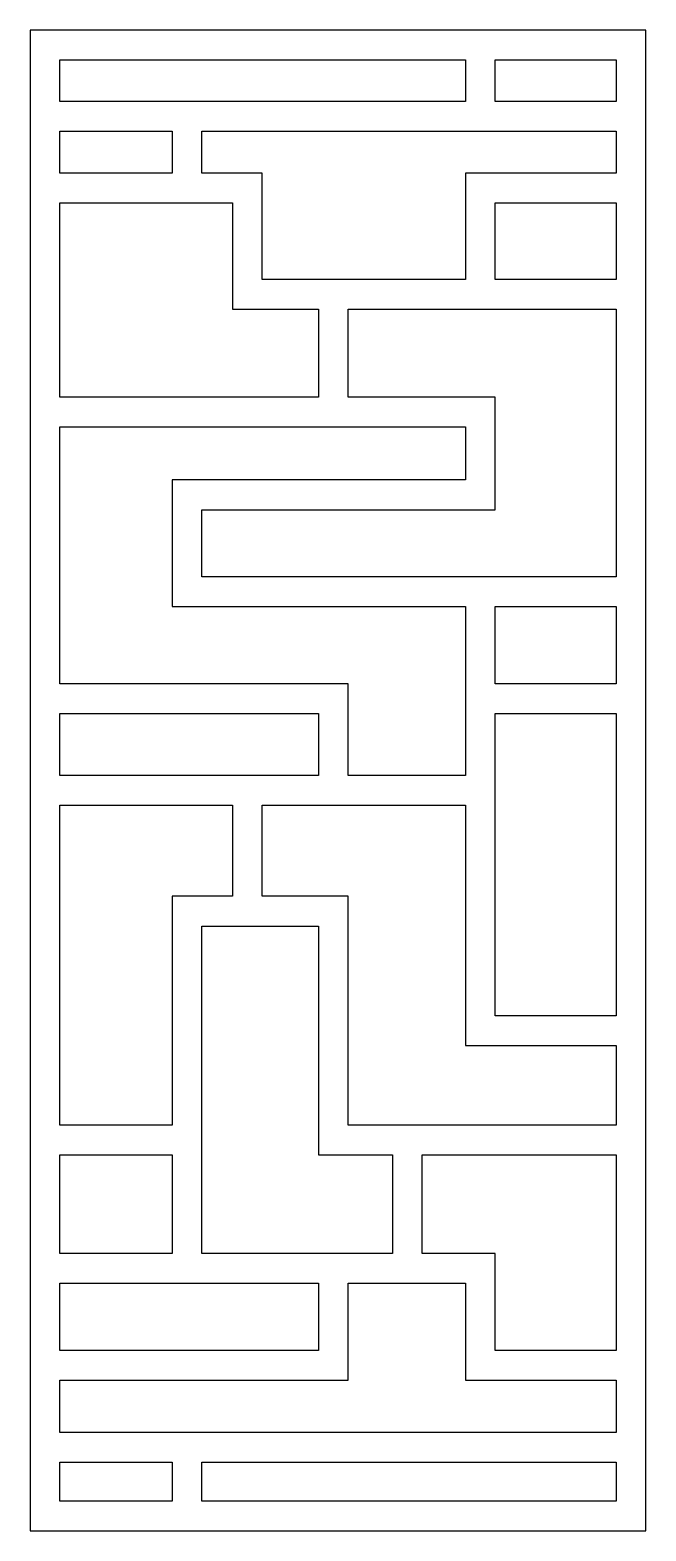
# Model space of a CAD drawing. Extents: x 40 to 762, y 43 to 1802.
import ezdxf

# ---------------------------------------------------------------- set-up
doc = ezdxf.new("R2010")
doc.units = 0
doc.layers.add('DEFAULT_LAYER', color=1, linetype='CONTINUOUS')

msp = doc.modelspace()

# ---------------------------------------------------------------- linework, layer by layer
at = {"layer": 'DEFAULT_LAYER'}
for points in [[(40.4, 42.9), (761.7, 42.9), (761.7, 1802.1), (40.4, 1802.1)], [(550.2, 1767.2), (550.2, 1718.3), (75.3, 1718.3), (75.3, 1767.2)], [(585.1, 1718.3), (585.1, 1767.2), (726.8, 1767.2), (726.8, 1718.3)], [(75.3, 1634.3), (75.3, 1683.4), (206.9, 1683.4), (206.9, 1634.3)], [(241.7, 1683.4), (726.8, 1683.4), (726.8, 1634.3), (550.2, 1634.3), (550.2, 1509.6), (312.3, 1509.6), (312.3, 1634.3), (241.7, 1634.3)], [(75.3, 1599.4), (277.4, 1599.4), (277.4, 1474.8), (378.2, 1474.8), (378.2, 1371.9), (75.3, 1371.9)], [(726.8, 1509.6), (585.1, 1509.6), (585.1, 1599.4), (726.8, 1599.4)], [(726.8, 1474.8), (726.8, 1161.2), (241.7, 1161.2), (241.7, 1239.8), (585.1, 1239.8), (585.1, 1371.9), (413.1, 1371.9), (413.1, 1474.8)], [(75.3, 1035.9), (75.3, 1337.1), (550.2, 1337.1), (550.2, 1274.7), (206.9, 1274.7), (206.9, 1126.3), (550.2, 1126.3), (550.2, 928.4), (413.1, 928.4), (413.1, 1035.9)], [(726.8, 1035.9), (585.1, 1035.9), (585.1, 1126.3), (726.8, 1126.3)], [(75.3, 928.4), (75.3, 1001), (378.2, 1001), (378.2, 928.4)], [(726.8, 646.5), (585.1, 646.5), (585.1, 1001), (726.8, 1001)], [(75.3, 518.4), (75.3, 893.5), (277.4, 893.5), (277.4, 786.8), (206.9, 786.8), (206.9, 518.4)], [(312.3, 893.5), (550.2, 893.5), (550.2, 611.7), (726.8, 611.7), (726.8, 518.4), (413.1, 518.4), (413.1, 786.8), (312.3, 786.8)], [(241.7, 368.3), (241.7, 751.9), (378.2, 751.9), (378.2, 483.6), (464.7, 483.6), (464.7, 368.3)], [(75.3, 368.3), (75.3, 483.6), (206.9, 483.6), (206.9, 368.3)], [(585.1, 254.4), (585.1, 368.3), (499.6, 368.3), (499.6, 483.6), (726.8, 483.6), (726.8, 254.4)], [(75.3, 219.6), (413.1, 219.6), (413.1, 333.4), (550.2, 333.4), (550.2, 219.6), (726.8, 219.6), (726.8, 158.3), (75.3, 158.3)], [(75.3, 333.4), (378.2, 333.4), (378.2, 254.4), (75.3, 254.4)], [(206.9, 77.8), (75.3, 77.8), (75.3, 123.4), (206.9, 123.4)], [(241.7, 77.8), (241.7, 123.4), (726.8, 123.4), (726.8, 77.8)]]:
    msp.add_lwpolyline(points, close=True, dxfattribs=at)

doc.saveas('drawing.dxf')
